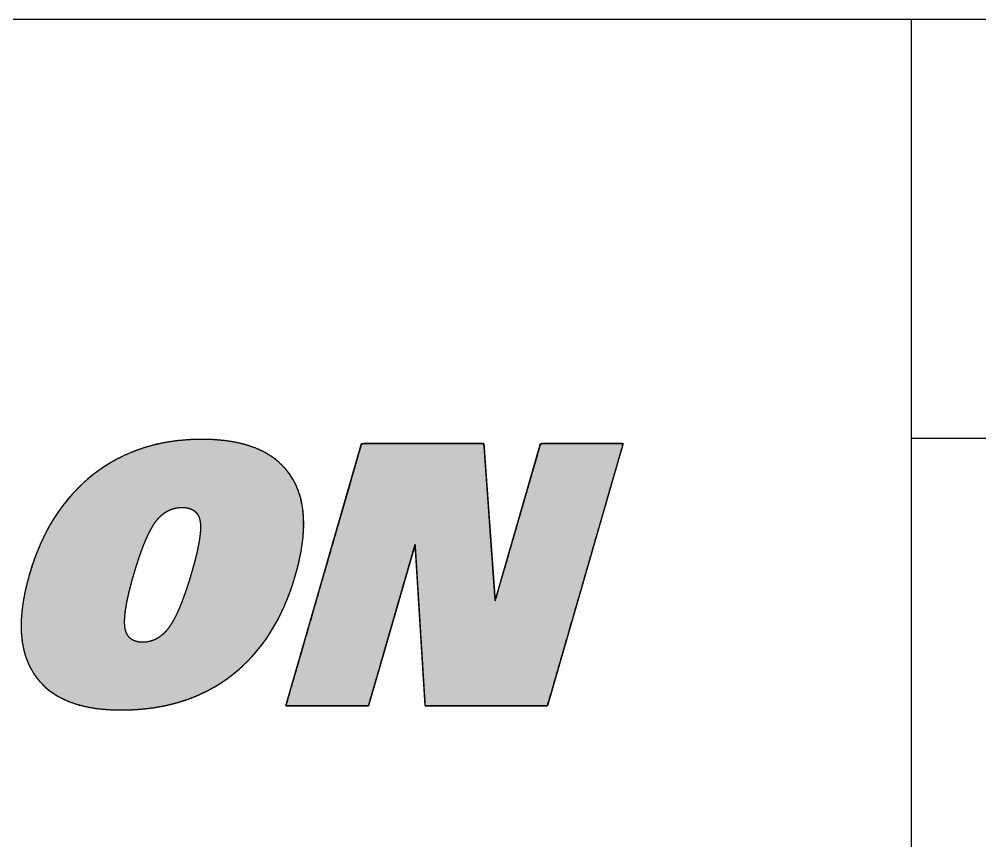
# Model space of a CAD drawing. Header units: millimetres. Extents: x 6 to 292, y 5 to 204.
# Drawn here: x 186.48 to 195.65, y 26.16 to 34 of the extents above; entities that cross this region are included whole.
import ezdxf

# ---------------------------------------------------------------- set-up
doc = ezdxf.new("R2010")
doc.units = ezdxf.units.MM
for name, color, linetype in [('图层1', 7, 'Continuous'), ('细实线', 7, 'Continuous'), ('轮廓线', 7, 'Continuous')]:
    doc.layers.add(name, color=color, linetype=linetype)

# ---------------------------------------------------------------- blocks, each defined once
blk = doc.blocks.new('DEGSON-LOGO')
at = {"layer": '图层1', "linetype": 'Continuous'}
h = blk.add_hatch(color=7, dxfattribs=at)
h.paths.add_polyline_path([(17.6566, 0.0034), (17.7193, 0.0043), (17.781, 0.0067), (17.8418, 0.0109), (17.9014, 0.0166), (17.9601, 0.0241), (18.0177, 0.0332), (18.0743, 0.0439), (18.1299, 0.0563), (18.1844, 0.0704), (18.2379, 0.0861), (18.2904, 0.1034), (18.3419, 0.1224), (18.3923, 0.1431), (18.4417, 0.1654), (18.4901, 0.1894), (18.5375, 0.2151), (18.5838, 0.2424), (18.6291, 0.2714), (18.6734, 0.302), (18.7167, 0.3343), (18.7998, 0.4035), (18.8779, 0.4786), (18.9512, 0.5597), (19.0195, 0.6468), (19.0828, 0.7397), (19.1413, 0.8386), (19.1948, 0.9435), (19.2434, 1.0543), (19.2871, 1.171), (19.3258, 1.2937), (19.3575, 1.4147), (19.3809, 1.53), (19.3962, 1.6397), (19.4032, 1.7439), (19.4021, 1.8423), (19.3927, 1.9351), (19.3751, 2.0223), (19.3492, 2.1038), (19.3151, 2.1796), (19.2728, 2.2497), (19.2227, 2.3138), (19.165, 2.3711), (19.0998, 2.4217), (19.0271, 2.4655), (18.9469, 2.5026), (18.8591, 2.5329), (18.7638, 2.5565), (18.661, 2.5734), (18.5507, 2.5835), (18.4328, 2.5869), (18.3124, 2.5835), (18.1957, 2.5734), (18.0826, 2.5565), (17.9732, 2.5329), (17.8674, 2.5025), (17.7652, 2.4654), (17.6666, 2.4215), (17.5717, 2.3708), (17.4804, 2.3134), (17.3926, 2.2491), (17.3092, 2.1787), (17.2308, 2.1026), (17.1574, 2.0209), (17.089, 1.9335), (17.0256, 1.8405), (16.9672, 1.7418), (16.9138, 1.6374), (16.8655, 1.5274), (16.8221, 1.4117), (16.7837, 1.2902), (16.7523, 1.1704), (16.7291, 1.0562), (16.7139, 0.9474), (16.7069, 0.8441), (16.7079, 0.7463), (16.717, 0.6541), (16.7342, 0.5674), (16.7596, 0.4863), (16.793, 0.4107), (16.8345, 0.3406), (16.8837, 0.2766), (16.9402, 0.2193), (17.0041, 0.1687), (17.0753, 0.1248), (17.1538, 0.0878), (17.2397, 0.0574), (17.3329, 0.0338), (17.4335, 0.0169), (17.5413, 0.0068)])
h.paths.add_polyline_path([(18.2416, 1.9368), (18.2149, 1.9357), (18.189, 1.9323), (18.1638, 1.9267), (18.1394, 1.9189), (18.1158, 1.9087), (18.093, 1.8964), (18.071, 1.8818), (18.0498, 1.865), (18.0294, 1.8459), (18.0098, 1.8246), (17.991, 1.8011), (17.9726, 1.7747), (17.9542, 1.7445), (17.9356, 1.7104), (17.9169, 1.6724), (17.898, 1.6306), (17.8791, 1.5849), (17.86, 1.5353), (17.8409, 1.4819), (17.8216, 1.4246), (17.8021, 1.3634), (17.7826, 1.2983), (17.7646, 1.2349), (17.7488, 1.1758), (17.735, 1.1201), (17.7233, 1.0679), (17.7135, 1.0191), (17.7057, 0.9738), (17.6999, 0.9319), (17.6961, 0.8934), (17.6943, 0.8584), (17.6945, 0.8269), (17.6967, 0.7988), (17.7008, 0.774), (17.7071, 0.7514), (17.7154, 0.7311), (17.7257, 0.7131), (17.7381, 0.6973), (17.7526, 0.6838), (17.769, 0.6725), (17.7876, 0.6636), (17.8082, 0.6569), (17.8308, 0.6524), (17.8555, 0.6503), (17.882, 0.6504), (17.9083, 0.6529), (17.9339, 0.6579), (17.9587, 0.6652), (17.9828, 0.6749), (18.0062, 0.687), (18.0288, 0.7015), (18.0507, 0.7184), (18.0718, 0.7376), (18.0922, 0.7593), (18.1118, 0.7834), (18.1307, 0.81), (18.1496, 0.8402), (18.1686, 0.8742), (18.1878, 0.9121), (18.207, 0.9538), (18.2263, 0.9993), (18.2458, 1.0486), (18.2653, 1.1017), (18.285, 1.1587), (18.3047, 1.2194), (18.3245, 1.284), (18.3437, 1.3497), (18.36, 1.4092), (18.3744, 1.4652), (18.3868, 1.5176), (18.3971, 1.5665), (18.4055, 1.612), (18.4118, 1.6539), (18.4162, 1.6923), (18.4186, 1.7272), (18.419, 1.7587), (18.4173, 1.7866), (18.4142, 1.8085), (18.4117, 1.8199), (18.4087, 1.8308), (18.4051, 1.8412), (18.4011, 1.851), (18.3966, 1.8603), (18.3915, 1.869), (18.386, 1.8772), (18.3799, 1.8849), (18.3733, 1.8921), (18.3662, 1.8987), (18.3587, 1.9048), (18.3506, 1.9104), (18.3419, 1.9154), (18.3328, 1.9199), (18.3232, 1.9239), (18.3131, 1.9273), (18.3024, 1.9302), (18.2913, 1.9326), (18.2796, 1.9345), (18.2675, 1.9358), (18.2548, 1.9366)])
h = blk.add_hatch(color=7, dxfattribs=at)
edge = h.paths.add_edge_path()
edge.add_line((19.9994, 0.0422), (20.0216, 0.0427))
edge.add_line((20.0216, 0.0427), (20.0391, 0.1034))
edge.add_line((20.0391, 0.1034), (20.0812, 0.2491))
edge.add_line((20.0812, 0.2491), (20.1407, 0.4551))
edge.add_line((20.1407, 0.4551), (20.2105, 0.6969))
edge.add_line((20.2105, 0.6969), (20.2836, 0.9499))
edge.add_line((20.2836, 0.9499), (20.3528, 1.1894))
edge.add_line((20.3528, 1.1894), (20.411, 1.3909))
edge.add_line((20.411, 1.3909), (20.4511, 1.5299))
edge.add_line((20.4511, 1.5299), (20.4661, 1.5817))
edge.add_spline(control_points=[(20.4661, 1.5817), (20.4661, 1.5817), (20.5615, 0.0422), (20.5615, 0.0422)], knot_values=[0, 0, 0, 0, 1, 1, 1, 1], degree=3, periodic=0)
edge.add_spline(control_points=[(20.5615, 0.0422), (20.5615, 0.0422), (20.5709, 0.0422), (20.5881, 0.0422)], knot_values=[0.91, 0.91, 0.91, 0.91, 1, 1, 1, 1], degree=3, periodic=0)
edge.add_spline(control_points=[(20.5881, 0.0422), (20.7622, 0.0422), (21.7295, 0.0422), (21.7295, 0.0422)], knot_values=[0, 0, 0, 0, 0.91, 0.91, 0.91, 0.91], degree=3, periodic=0)
edge.add_spline(control_points=[(21.7295, 0.0422), (21.7295, 0.0422), (21.7341, 0.0583), (21.7426, 0.0877)], knot_values=[0.92, 0.92, 0.92, 0.92, 1, 1, 1, 1], degree=3, periodic=0)
edge.add_spline(control_points=[(21.7426, 0.0877), (21.8391, 0.4218), (22.4345, 2.4835), (22.4521, 2.5444)], knot_values=[0.013591, 0.013591, 0.013591, 0.013591, 0.92, 0.92, 0.92, 0.92], degree=3, periodic=0)
edge.add_spline(control_points=[(22.4521, 2.5444), (22.4523, 2.5453), (22.4525, 2.5458), (22.4525, 2.5458)], knot_values=[0, 0, 0, 0, 0.013591, 0.013591, 0.013591, 0.013591], degree=3, periodic=0)
edge.add_spline(control_points=[(22.4525, 2.5458), (22.4525, 2.5458), (22.4486, 2.5458), (22.4414, 2.5458)], knot_values=[0.93, 0.93, 0.93, 0.93, 1, 1, 1, 1], degree=3, periodic=0)
edge.add_line((22.4414, 2.5458), (22.385, 2.5458))
edge.add_line((22.385, 2.5458), (22.2919, 2.5458))
edge.add_line((22.2919, 2.5458), (22.1747, 2.5458))
edge.add_line((22.1747, 2.5458), (22.0461, 2.5458))
edge.add_line((22.0461, 2.5458), (21.9186, 2.5458))
edge.add_line((21.9186, 2.5458), (21.8049, 2.5458))
edge.add_line((21.8049, 2.5458), (21.7175, 2.5458))
edge.add_line((21.7175, 2.5458), (21.6691, 2.5458))
edge.add_line((21.6691, 2.5458), (21.6589, 2.5302))
edge.add_line((21.6589, 2.5302), (21.6301, 2.4305))
edge.add_line((21.6301, 2.4305), (21.5806, 2.259))
edge.add_line((21.5806, 2.259), (21.5172, 2.0397))
edge.add_line((21.5172, 2.0397), (21.4469, 1.7963))
edge.add_line((21.4469, 1.7963), (21.3767, 1.553))
edge.add_line((21.3767, 1.553), (21.3133, 1.3337))
edge.add_line((21.3133, 1.3337), (21.2638, 1.1622))
edge.add_line((21.2638, 1.1622), (21.235, 1.0625))
edge.add_line((21.235, 1.0625), (21.2297, 1.0578))
edge.add_line((21.2297, 1.0578), (21.2232, 1.1498))
edge.add_line((21.2232, 1.1498), (21.2113, 1.3157))
edge.add_line((21.2113, 1.3157), (21.1959, 1.5317))
edge.add_line((21.1959, 1.5317), (21.1786, 1.7739))
edge.add_line((21.1786, 1.7739), (21.1611, 2.0182))
edge.add_line((21.1611, 2.0182), (21.1453, 2.2407))
edge.add_line((21.1453, 2.2407), (21.1326, 2.4176))
edge.add_line((21.1326, 2.4176), (21.125, 2.5248))
edge.add_line((21.125, 2.5248), (21.118, 2.5458))
edge.add_line((21.118, 2.5458), (21.0525, 2.5458))
edge.add_line((21.0525, 2.5458), (20.9276, 2.5458))
edge.add_line((20.9276, 2.5458), (20.7621, 2.5458))
edge.add_line((20.7621, 2.5458), (20.5745, 2.5458))
edge.add_line((20.5745, 2.5458), (20.3834, 2.5458))
edge.add_line((20.3834, 2.5458), (20.2077, 2.5458))
edge.add_line((20.2077, 2.5458), (20.0659, 2.5458))
edge.add_line((20.0659, 2.5458), (19.9766, 2.5458))
edge.add_line((19.9766, 2.5458), (19.9535, 2.5391))
edge.add_line((19.9535, 2.5391), (19.9169, 2.4123))
edge.add_line((19.9169, 2.4123), (19.8424, 2.1546))
edge.add_line((19.8424, 2.1546), (19.7418, 1.806))
edge.add_line((19.7418, 1.806), (19.6264, 1.4065))
edge.add_line((19.6264, 1.4065), (19.5079, 0.9961))
edge.add_line((19.5079, 0.9961), (19.3978, 0.6148))
edge.add_line((19.3978, 0.6148), (19.3077, 0.3026))
edge.add_line((19.3077, 0.3026), (19.249, 0.0994))
edge.add_line((19.249, 0.0994), (19.2334, 0.0422))
edge.add_line((19.2334, 0.0422), (19.269, 0.0422))
edge.add_line((19.269, 0.0422), (19.347, 0.0422))
edge.add_line((19.347, 0.0422), (19.4548, 0.0422))
edge.add_line((19.4548, 0.0422), (19.5797, 0.0422))
edge.add_line((19.5797, 0.0422), (19.7093, 0.0422))
edge.add_line((19.7093, 0.0422), (19.8308, 0.0422))
edge.add_line((19.8308, 0.0422), (19.9317, 0.0422))
edge.add_line((19.9317, 0.0422), (19.9994, 0.0422))
at = {"color": 7, "linetype": 'Continuous'}
for points, degree, knots in [([(17.6566, 0.0034), (17.6566, 0.0034), (17.6566, 0.0034), (17.6566, 0.0034), (17.2603, 0.0034), (16.9862, 0.1159), (16.8345, 0.3406), (16.6826, 0.5648), (16.6657, 0.8818), (16.7837, 1.2902), (16.9033, 1.7045), (17.1062, 2.0238), (17.3926, 2.2491), (17.679, 2.4745), (18.0255, 2.5869), (18.4328, 2.5869), (18.8383, 2.5869), (19.1181, 2.4745), (19.2728, 2.2497), (19.4277, 2.0255), (19.4449, 1.7062), (19.3258, 1.2937), (19.2049, 0.8749), (19.0018, 0.5551), (18.7167, 0.3343), (18.4317, 0.1135), (18.0784, 0.0034), (17.6566, 0.0034)], 3, [0, 0, 0, 0, 0.1, 0.1, 0.1, 0.2, 0.2, 0.2, 0.3, 0.3, 0.3, 0.4, 0.4, 0.4, 0.5, 0.5, 0.5, 0.6, 0.6, 0.6, 0.7, 0.7, 0.7, 0.8, 0.8, 0.8, 1, 1, 1, 1]), ([(17.6566, 0.0034), (17.5413, 0.0068), (17.4335, 0.0169), (17.3329, 0.0338), (17.2397, 0.0574), (17.1538, 0.0878), (17.0753, 0.1248), (17.0041, 0.1687), (16.9402, 0.2193), (16.8837, 0.2766), (16.8345, 0.3406), (16.793, 0.4107), (16.7596, 0.4863), (16.7342, 0.5674), (16.717, 0.6541), (16.7079, 0.7463), (16.7069, 0.8441), (16.7139, 0.9474), (16.7291, 1.0562), (16.7523, 1.1704), (16.7837, 1.2902), (16.8221, 1.4117), (16.8655, 1.5274), (16.9138, 1.6374), (16.9672, 1.7418), (17.0256, 1.8405), (17.089, 1.9335), (17.1574, 2.0209), (17.2308, 2.1026), (17.3092, 2.1787), (17.3926, 2.2491), (17.4804, 2.3134), (17.5717, 2.3708), (17.6666, 2.4215), (17.7652, 2.4654), (17.8674, 2.5025), (17.9732, 2.5329), (18.0826, 2.5565), (18.1957, 2.5734), (18.3124, 2.5835), (18.4328, 2.5869), (18.5507, 2.5835), (18.661, 2.5734), (18.7638, 2.5565), (18.8591, 2.5329), (18.9469, 2.5026), (19.0271, 2.4655), (19.0998, 2.4217), (19.165, 2.3711), (19.2227, 2.3138), (19.2728, 2.2497), (19.3151, 2.1796), (19.3492, 2.1038), (19.3751, 2.0223), (19.3927, 1.9351), (19.4021, 1.8423), (19.4032, 1.7439), (19.3962, 1.6397), (19.3809, 1.53), (19.3575, 1.4147), (19.3258, 1.2937), (19.2871, 1.171), (19.2434, 1.0543), (19.1948, 0.9435), (19.1413, 0.8386), (19.0828, 0.7397), (19.0195, 0.6468), (18.9512, 0.5597), (18.8779, 0.4786), (18.7998, 0.4035), (18.7167, 0.3343), (18.6734, 0.302), (18.6291, 0.2714), (18.5838, 0.2424), (18.5375, 0.2151), (18.4901, 0.1894), (18.4417, 0.1654), (18.3923, 0.1431), (18.3419, 0.1224), (18.2904, 0.1034), (18.2379, 0.0861), (18.1844, 0.0704), (18.1299, 0.0563), (18.0743, 0.0439), (18.0177, 0.0332), (17.9601, 0.0241), (17.9014, 0.0166), (17.8418, 0.0109), (17.781, 0.0067), (17.7193, 0.0043), (17.6566, 0.0034)], 1, [0, 0, 0.013728, 0.026633, 0.038776, 0.050228, 0.061075, 0.07142, 0.081378, 0.091081, 0.100668, 0.110286, 0.119984, 0.129829, 0.139954, 0.150481, 0.161519, 0.173163, 0.185491, 0.198573, 0.212463, 0.22721, 0.242377, 0.257098, 0.271416, 0.285378, 0.299036, 0.312443, 0.325658, 0.338741, 0.351752, 0.364754, 0.377702, 0.390552, 0.403369, 0.41622, 0.429168, 0.442279, 0.455614, 0.46923, 0.483182, 0.497522, 0.51157, 0.524769, 0.537178, 0.548869, 0.559927, 0.570453, 0.580564, 0.590391, 0.600076, 0.609768, 0.619522, 0.629421, 0.639602, 0.650192, 0.661303, 0.673031, 0.685458, 0.698652, 0.71267, 0.727559, 0.742883, 0.757728, 0.772138, 0.786159, 0.799843, 0.813244, 0.826421, 0.839434, 0.852347, 0.865226, 0.871655, 0.878068, 0.884473, 0.890879, 0.897294, 0.903727, 0.910185, 0.916677, 0.923212, 0.929797, 0.936439, 0.943148, 0.949929, 0.95679, 0.963737, 0.970779, 0.97792, 0.985166, 0.992525, 1, 1]), ([(20.4661, 1.5817), (20.4511, 1.5299), (20.411, 1.3909), (20.3528, 1.1894), (20.2836, 0.9499), (20.2105, 0.6969), (20.1407, 0.4551), (20.0812, 0.2491), (20.0391, 0.1034), (20.0216, 0.0427), (19.9994, 0.0422), (19.9317, 0.0422), (19.8308, 0.0422), (19.7093, 0.0422), (19.5797, 0.0422), (19.4548, 0.0422), (19.347, 0.0422), (19.269, 0.0422), (19.2334, 0.0422), (19.249, 0.0994), (19.3077, 0.3026), (19.3978, 0.6148), (19.5079, 0.9961), (19.6264, 1.4065), (19.7418, 1.806), (19.8424, 2.1546), (19.9169, 2.4123), (19.9535, 2.5391), (19.9766, 2.5458), (20.0659, 2.5458), (20.2077, 2.5458), (20.3834, 2.5458), (20.5745, 2.5458), (20.7621, 2.5458), (20.9276, 2.5458), (21.0525, 2.5458), (21.118, 2.5458), (21.125, 2.5248), (21.1326, 2.4176), (21.1453, 2.2407), (21.1611, 2.0182), (21.1786, 1.7739), (21.1959, 1.5317), (21.2113, 1.3157), (21.2232, 1.1498), (21.2297, 1.0578), (21.235, 1.0625), (21.2638, 1.1622), (21.3133, 1.3337), (21.3767, 1.553), (21.4469, 1.7963), (21.5172, 2.0397), (21.5806, 2.259), (21.6301, 2.4305), (21.6589, 2.5302), (21.6691, 2.5458), (21.7175, 2.5458), (21.8049, 2.5458), (21.9186, 2.5458), (22.0461, 2.5458), (22.1747, 2.5458), (22.2919, 2.5458), (22.385, 2.5458), (22.4414, 2.5458), (22.4491, 2.5341), (22.4085, 2.3937), (22.3313, 2.1261), (22.2288, 1.7712), (22.1127, 1.3691), (21.9944, 0.9597), (21.8857, 0.583), (21.7979, 0.279), (21.7426, 0.0877), (21.7264, 0.0422), (21.6672, 0.0422), (21.547, 0.0422), (21.3844, 0.0422), (21.198, 0.0422), (21.0065, 0.0422), (20.8286, 0.0422), (20.6829, 0.0422), (20.5881, 0.0422), (20.5614, 0.0427), (20.5603, 0.0609), (20.5577, 0.1034), (20.5537, 0.1672), (20.5486, 0.2491), (20.5426, 0.3461), (20.5359, 0.4551), (20.5286, 0.5731), (20.5209, 0.6969), (20.5131, 0.8235), (20.5052, 0.9499), (20.4976, 1.0728), (20.4904, 1.1894), (20.4838, 1.2965), (20.4779, 1.3909), (20.473, 1.4698), (20.4693, 1.5299), (20.4669, 1.5682), (20.4661, 1.5817)], 1, [0, 0, 0.003526, 0.012986, 0.026708, 0.043018, 0.06024, 0.076701, 0.090728, 0.100645, 0.104779, 0.106233, 0.11066, 0.11726, 0.125209, 0.133682, 0.141855, 0.148905, 0.154006, 0.156335, 0.160212, 0.174045, 0.195302, 0.221262, 0.249202, 0.276399, 0.300131, 0.317677, 0.326313, 0.327887, 0.333725, 0.343002, 0.354497, 0.366991, 0.379263, 0.390093, 0.39826, 0.402544, 0.403992, 0.411022, 0.422618, 0.437212, 0.453233, 0.469111, 0.483276, 0.494159, 0.50019, 0.500651, 0.507437, 0.519113, 0.534049, 0.550615, 0.567181, 0.582117, 0.593793, 0.600579, 0.601796, 0.604963, 0.610678, 0.618117, 0.626455, 0.634868, 0.642532, 0.648622, 0.652314, 0.653229, 0.662787, 0.681008, 0.705168, 0.732545, 0.760418, 0.786063, 0.806758, 0.819781, 0.822941, 0.826812, 0.834677, 0.845314, 0.857505, 0.870029, 0.881666, 0.891194, 0.897395, 0.899142, 0.900335, 0.903122, 0.9073, 0.912668, 0.919025, 0.926169, 0.9339, 0.942015, 0.950313, 0.958592, 0.966652, 0.974291, 0.981307, 0.9875, 0.992666, 0.996606, 0.999118, 1, 1]), ([(18.2416, 1.9368), (18.2149, 1.9357), (18.189, 1.9323), (18.1638, 1.9267), (18.1394, 1.9189), (18.1158, 1.9087), (18.093, 1.8964), (18.071, 1.8818), (18.0498, 1.865), (18.0294, 1.8459), (18.0098, 1.8246), (17.991, 1.8011), (17.9726, 1.7747), (17.9542, 1.7445), (17.9356, 1.7104), (17.9169, 1.6724), (17.898, 1.6306), (17.8791, 1.5849), (17.86, 1.5353), (17.8409, 1.4819), (17.8216, 1.4246), (17.8021, 1.3634), (17.7826, 1.2983), (17.7646, 1.2349), (17.7488, 1.1758), (17.735, 1.1201), (17.7233, 1.0679), (17.7135, 1.0191), (17.7057, 0.9738), (17.6999, 0.9319), (17.6961, 0.8934), (17.6943, 0.8584), (17.6945, 0.8269), (17.6967, 0.7988), (17.7008, 0.774), (17.7071, 0.7514), (17.7154, 0.7311), (17.7257, 0.7131), (17.7381, 0.6973), (17.7526, 0.6838), (17.769, 0.6725), (17.7876, 0.6636), (17.8082, 0.6569), (17.8308, 0.6524), (17.8555, 0.6503), (17.882, 0.6504), (17.9083, 0.6529), (17.9339, 0.6579), (17.9587, 0.6652), (17.9828, 0.6749), (18.0062, 0.687), (18.0288, 0.7015), (18.0507, 0.7184), (18.0718, 0.7376), (18.0922, 0.7593), (18.1118, 0.7834), (18.1307, 0.81), (18.1496, 0.8402), (18.1686, 0.8742), (18.1878, 0.9121), (18.207, 0.9538), (18.2263, 0.9993), (18.2458, 1.0486), (18.2653, 1.1017), (18.285, 1.1587), (18.3047, 1.2194), (18.3245, 1.284), (18.3437, 1.3497), (18.36, 1.4092), (18.3744, 1.4652), (18.3868, 1.5176), (18.3971, 1.5665), (18.4055, 1.612), (18.4118, 1.6539), (18.4162, 1.6923), (18.4186, 1.7272), (18.419, 1.7587), (18.4173, 1.7866), (18.4142, 1.8085), (18.4117, 1.8199), (18.4087, 1.8308), (18.4051, 1.8412), (18.4011, 1.851), (18.3966, 1.8603), (18.3915, 1.869), (18.386, 1.8772), (18.3799, 1.8849), (18.3733, 1.8921), (18.3662, 1.8987), (18.3587, 1.9048), (18.3506, 1.9104), (18.3419, 1.9154), (18.3328, 1.9199), (18.3232, 1.9239), (18.3131, 1.9273), (18.3024, 1.9302), (18.2913, 1.9326), (18.2796, 1.9345), (18.2675, 1.9358), (18.2548, 1.9366), (18.2416, 1.9368)], 1, [0, 0, 0.008312, 0.016447, 0.024466, 0.032437, 0.040425, 0.048495, 0.056713, 0.065139, 0.073829, 0.082834, 0.0922, 0.102201, 0.113225, 0.125308, 0.138476, 0.152748, 0.16814, 0.184665, 0.202332, 0.221152, 0.24113, 0.262273, 0.282766, 0.301807, 0.319655, 0.336318, 0.351802, 0.366117, 0.379276, 0.391295, 0.402195, 0.412004, 0.420763, 0.428613, 0.435895, 0.442718, 0.449188, 0.455431, 0.461585, 0.467797, 0.474206, 0.480942, 0.488117, 0.495822, 0.504082, 0.512305, 0.520409, 0.528467, 0.536553, 0.54474, 0.5531, 0.561698, 0.570596, 0.579849, 0.589507, 0.599665, 0.610752, 0.622884, 0.636082, 0.650366, 0.66575, 0.682245, 0.69986, 0.718602, 0.738477, 0.75949, 0.780803, 0.799997, 0.817974, 0.83474, 0.850303, 0.864675, 0.877868, 0.889899, 0.900789, 0.910568, 0.919272, 0.926161, 0.9298, 0.933315, 0.936718, 0.940021, 0.943238, 0.946382, 0.94947, 0.952518, 0.955541, 0.958559, 0.961587, 0.964644, 0.967746, 0.970909, 0.974148, 0.977478, 0.980911, 0.984459, 0.988133, 0.991942, 0.995895, 1, 1])]:
    blk.add_open_spline(points, degree=degree, knots=knots, dxfattribs=at)
for points in [[(19.2325, 0.0422), (19.2325, 0.0422), (19.9554, 2.5458), (19.9554, 2.5458)], [(19.9554, 2.5458), (19.9554, 2.5458), (21.1235, 2.5458), (21.1235, 2.5458)], [(21.1235, 2.5458), (21.1235, 2.5458), (21.2305, 1.0469), (21.2305, 1.0469)], [(21.2305, 1.0469), (21.2305, 1.0469), (21.6634, 2.5458), (21.6634, 2.5458)], [(21.6634, 2.5458), (21.6634, 2.5458), (22.4525, 2.5458), (22.4525, 2.5458)], [(22.4525, 2.5458), (22.4525, 2.5458), (21.7295, 0.0422), (21.7295, 0.0422)], [(20.4661, 1.5817), (20.4661, 1.5817), (20.0215, 0.0422), (20.0215, 0.0422)], [(20.5615, 0.0422), (20.5615, 0.0422), (20.4661, 1.5817), (20.4661, 1.5817)], [(20.0215, 0.0422), (20.0215, 0.0422), (19.2325, 0.0422), (19.2325, 0.0422)], [(21.7295, 0.0422), (21.7295, 0.0422), (20.5615, 0.0422), (20.5615, 0.0422)]]:
    blk.add_open_spline(points, degree=3, dxfattribs=at)

msp = doc.modelspace()

# ---------------------------------------------------------------- linework, layer by layer
at = {"layer": '细实线', "color": 7, "linetype": 'Continuous'}
msp.add_line((195, 30), (287, 30), dxfattribs=at)
at = {"layer": '轮廓线', "color": 7, "linetype": 'Continuous'}
for p, q in [((167, 34), (287, 34)), ((195, 10), (195, 34))]:
    msp.add_line(p, q, dxfattribs=at)

# ---------------------------------------------------------------- block references
at = {"layer": '细实线', "color": 7}
msp.add_blockref('DEGSON-LOGO', (169.7959, 27.4025), dxfattribs=at)

doc.saveas('drawing.dxf')
